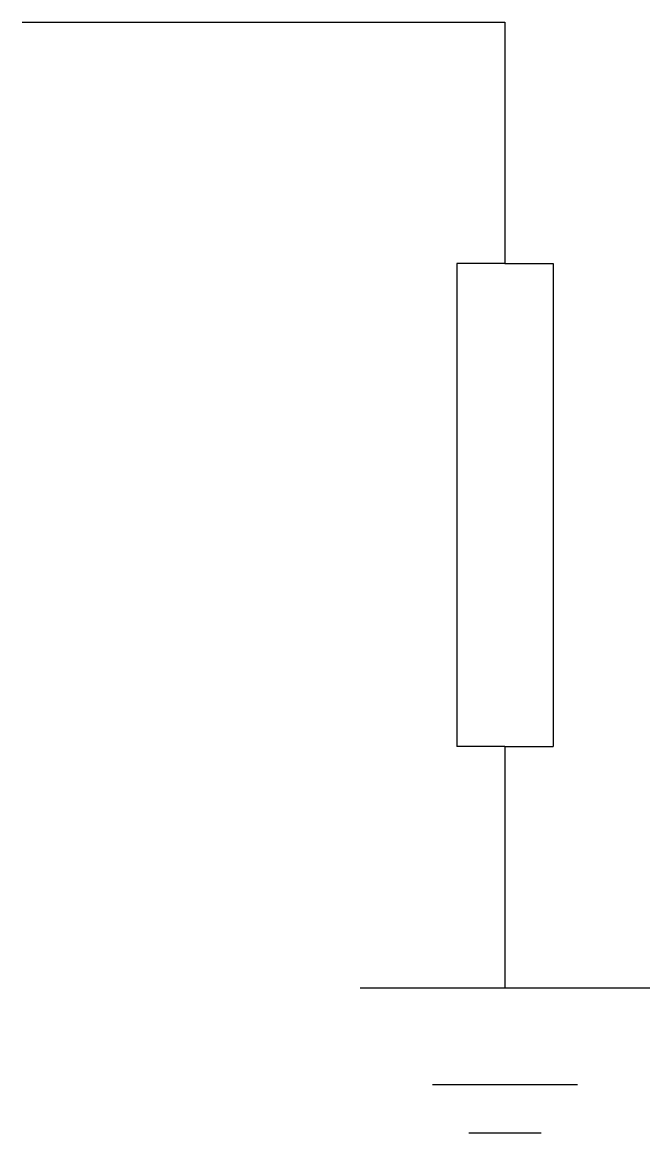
# Model space of a CAD drawing. Header units: millimetres. Extents: x 0 to 6.5, y -11.5 to 0.
import ezdxf

# ---------------------------------------------------------------- set-up
doc = ezdxf.new("R2010")
doc.units = ezdxf.units.MM
doc.layers.add('A0(X5)', color=7, linetype='Continuous')

msp = doc.modelspace()

# ---------------------------------------------------------------- linework, layer by layer
at = {"layer": 'A0(X5)'}
for p, q in [((0, 0), (5, 0)), ((5, 0), (5, -2.5)), ((5, -2.5), (4.5, -2.5)), ((4.5, -2.5), (4.5, -7.5)), ((5, -2.5), (5.5, -2.5)), ((5.5, -2.5), (5.5, -7.5)), ((5, -7.5), (4.5, -7.5)), ((5, -7.5), (5, -10)), ((5, -7.5), (5.5, -7.5)), ((3.5, -10), (5, -10)), ((5, -10), (6.5, -10)), ((4.25, -11), (5, -11)), ((5, -11), (5.75, -11)), ((4.625, -11.5), (5, -11.5)), ((5, -11.5), (5.375, -11.5))]:
    msp.add_line(p, q, dxfattribs=at)

doc.saveas('drawing.dxf')
